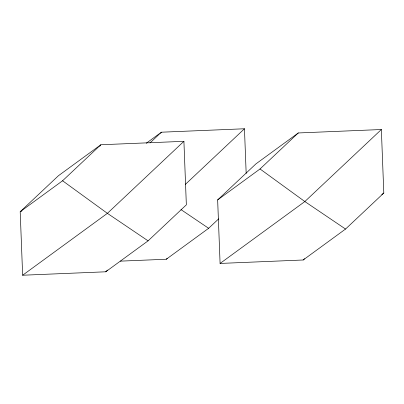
<?xml version="1.0" encoding="UTF-8"?>
<svg xmlns="http://www.w3.org/2000/svg" width="404" height="404" viewBox="0 0 404 404"><rect width="100%" height="100%" fill="white"/><g stroke="black" fill="none" stroke-linecap="round" stroke-linejoin="round"><path stroke-width="0.61" d="M99.758 146.288L100.833 144.758L183.911 141.319L186.35 204.838L148.091 240.85L105.717 271.796L22.639 275.23L20.2 211.716L58.459 175.705L100.833 144.758L62.575 180.77L20.2 211.716L21.882 210.878M160.666 133.229L161.383 132.204L244.46 128.77L246.172 173.417M150 142.925L161.383 132.204L146.248 143.258M183.911 141.319L107.393 213.342L22.639 275.23M185.355 184.401L244.46 128.77M105.717 271.796L107.535 270.079M217.65 199.914L255.909 163.903L298.283 132.961L381.361 129.522L383.8 193.041L345.541 229.048L303.167 259.994L220.089 263.433L217.65 199.914L260.03 168.968L298.283 132.961M120.321 261.141L166.266 259.242L167.175 258.383M166.266 259.242L208.641 228.295L218.66 218.867M381.361 129.522L304.843 201.546L220.089 263.433M303.167 259.994L304.53 258.706M381.78 194.511L383.8 193.041M345.541 229.048L304.843 201.546L260.03 168.968M180.987 209.605L208.641 228.295M148.091 240.85L107.393 213.342L62.575 180.77"/></g></svg>
